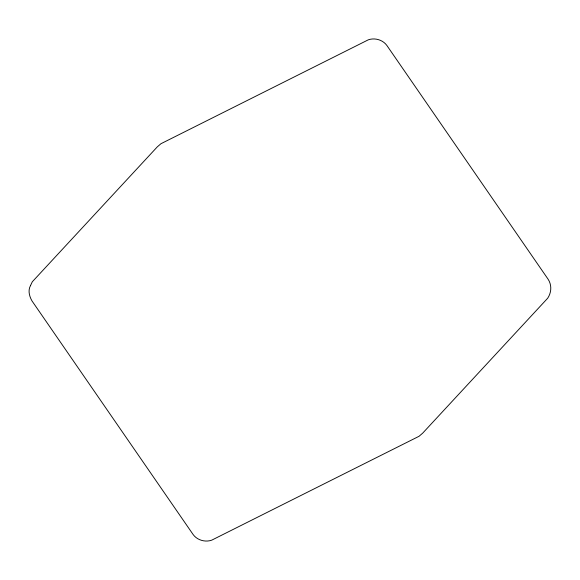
<?xml version="1.0" encoding="UTF-8"?>
<svg xmlns="http://www.w3.org/2000/svg" width="580" height="580" viewBox="0 0 580 580"><rect width="100%" height="100%" fill="white"/><g stroke="black" fill="none" stroke-linecap="round" stroke-linejoin="round"><path stroke-width="0.87" d="M30.602 285.404C27.738 290.326 29.305 296.271 31.987 300.918L193.183 534.608C197.287 540.212 205.24 542.467 211.722 540.168L419.043 436.29L422.697 433.137L547.701 298.214C551.565 292.4 551.942 284.969 548.013 279.082L386.816 45.392C382.713 39.788 374.76 37.533 368.278 39.831L160.957 143.709L157.303 146.863L32.299 281.786L30.602 285.404"/></g></svg>
